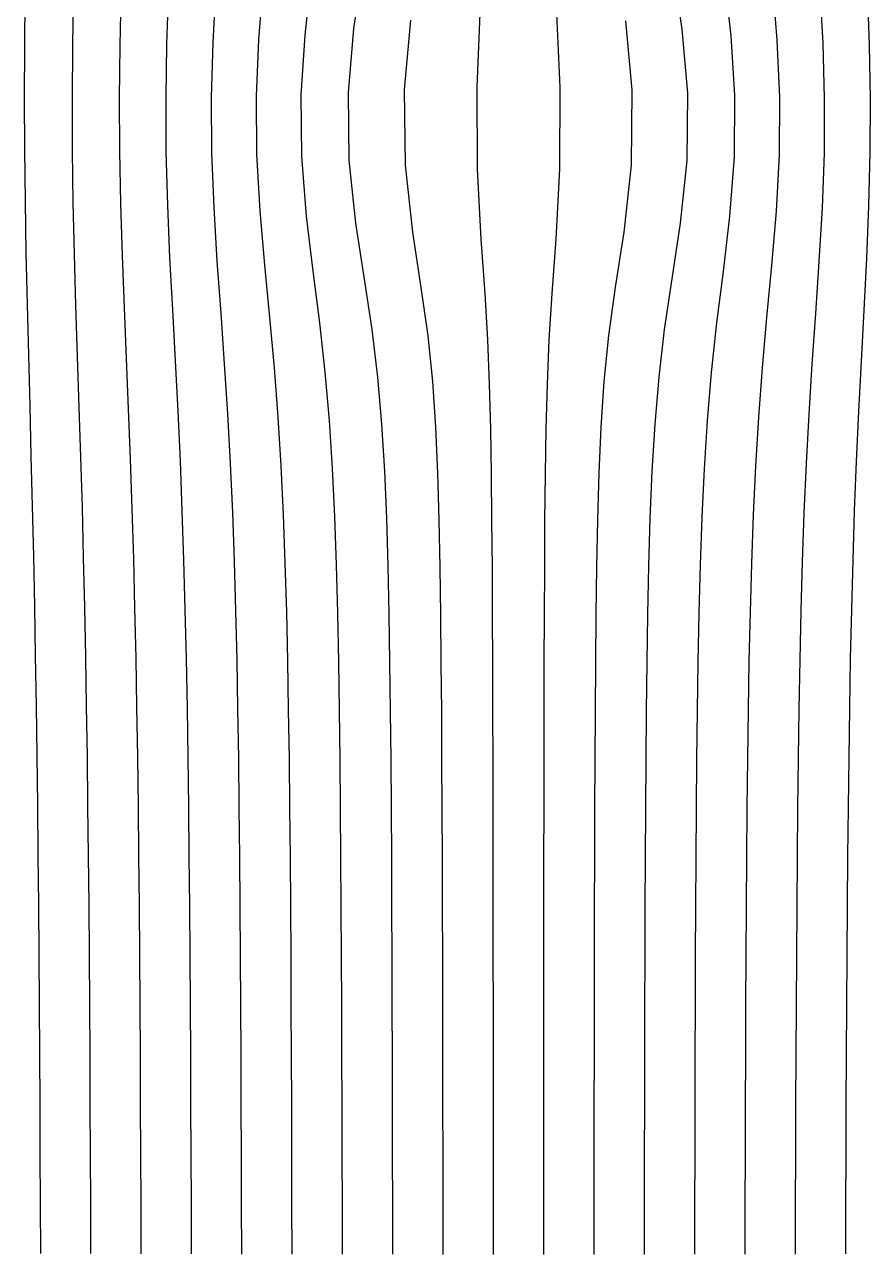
# Model space of a CAD drawing. Header units: metres. Extents: x -287 to 275, y -246 to 245.
# Drawn here: x -286.8 to -202.4, y -245.7 to -122.9 of the extents above; entities that cross this region are included whole.
import ezdxf

# ---------------------------------------------------------------- set-up
doc = ezdxf.new("R2010")
doc.units = ezdxf.units.M

msp = doc.modelspace()

# ---------------------------------------------------------------- linework, layer by layer
for p, q in [((-253.94748, -123.3129, -688.13684), (-253.11389, -117.62079, -689.1531)), ((-221.18756, -123.376495, -688.1847), (-222.0318, -117.693115, -689.1805)), ((-263.4359, -124.415924, -690.56525), (-263.01172, -118.944855, -690.8537)), ((-258.83182, -123.971466, -689.579), (-258.2071, -118.37955, -690.1233)), ((-216.31253, -124.042175, -689.6097), (-216.94489, -118.46271, -690.1415)), ((-211.70462, -124.49353, -690.5813), (-212.13638, -119.03668, -690.8621)), ((-286.79767, -125.12109, -692.2684), (-286.74405, -119.98538, -692.2868)), ((-282.01837, -125.07318, -692.12616), (-281.9377, -119.90271, -692.1565)), ((-277.28723, -124.998535, -691.9267), (-277.16577, -119.78125, -691.9776)), ((-272.61377, -124.882416, -691.639), (-272.43002, -119.60208, -691.72675)), ((-268.0024, -124.70102, -691.2123), (-267.72284, -119.33673, -691.3688)), ((-207.12854, -124.78598, -691.21814), (-207.41565, -119.43677, -691.36945)), ((-202.50537, -124.97464, -691.638), (-202.69601, -119.70972, -691.7218)), ((-248.91113, -129.42358, -685.04376), (-248.2804, -122.48389, -686.3331)), ((-241.65463, -129.15613, -682.9712), (-241.35223, -121.82147, -684.89075)), ((-233.37955, -129.16849, -683.01166), (-233.71484, -121.84244, -684.91754)), ((-226.17679, -129.45474, -685.12146), (-226.82431, -122.534546, -686.3877)), ((-254.50497, -129.73456, -687.4554), (-253.94748, -123.3129, -688.13684)), ((-220.62167, -129.77722, -687.51917), (-221.18756, -123.376495, -688.1847)), ((-286.81744, -130.27393, -692.2608), (-286.79767, -125.12109, -692.2684)), ((-282.05252, -130.26999, -692.1125), (-282.01837, -125.07318, -692.12616)), ((-277.34354, -130.25766, -691.9021), (-277.28723, -124.998535, -691.9267)), ((-272.70526, -130.23203, -691.5942), (-272.61377, -124.882416, -691.639)), ((-268.15054, -130.18484, -691.1281), (-268.0024, -124.70102, -691.2123)), ((-263.67563, -130.10208, -690.4008), (-263.4359, -124.415924, -690.56525)), ((-259.21262, -129.96127, -689.24554), (-258.83182, -123.971466, -689.579)), ((-215.92429, -130.01321, -689.28503), (-216.31253, -124.042175, -689.6097)), ((-211.45703, -130.16312, -690.42194), (-211.70462, -124.49353, -690.5813)), ((-206.9726, -130.25461, -691.13745), (-207.12854, -124.78598, -691.21814)), ((-202.40677, -130.30975, -691.596), (-202.50537, -124.97464, -691.638)), ((-259.1535, -136.10321, -689.29156), (-259.21262, -129.96127, -689.24554)), ((-254.42395, -136.46237, -687.54614), (-254.50497, -129.73456, -687.4554)), ((-248.81982, -136.93723, -685.21594), (-248.91113, -129.42358, -685.04376)), ((-241.6063, -137.34149, -683.23145), (-241.65463, -129.15613, -682.9712)), ((-233.41748, -137.3396, -683.27014), (-233.37955, -129.16849, -683.01166)), ((-226.25583, -136.93954, -685.291), (-226.17679, -129.45474, -685.12146)), ((-220.69003, -136.4783, -687.60864), (-220.62167, -129.77722, -687.51917)), ((-215.97162, -136.13425, -689.3312), (-215.92429, -130.01321, -689.28503)), ((-286.79855, -135.43228, -692.26556), (-286.81744, -130.27393, -692.2608)), ((-282.03204, -135.47537, -692.1183), (-282.05252, -130.26999, -692.1125)), ((-277.32077, -135.53064, -691.9095), (-277.34354, -130.25766, -691.9021)), ((-272.67877, -135.60489, -691.60425), (-272.70526, -130.23203, -691.5942)), ((-268.11804, -135.70978, -691.1432), (-268.15054, -130.18484, -691.1281)), ((-263.63297, -135.86523, -690.4257), (-263.67563, -130.10208, -690.4008)), ((-211.4891, -135.90955, -690.4477), (-211.45703, -130.16312, -690.42194)), ((-206.99588, -135.7651, -691.1537), (-206.9726, -130.25461, -691.13745)), ((-202.42542, -135.66934, -691.60754), (-202.40677, -130.30975, -691.596)), ((-286.74133, -140.58362, -692.2826), (-286.79855, -135.43228, -692.26556)), ((-281.95767, -140.66971, -692.1433), (-282.03204, -135.47537, -692.1183)), ((-277.2202, -140.78534, -691.94824), (-277.32077, -135.53064, -691.9095)), ((-272.5372, -140.94623, -691.6678), (-272.67877, -135.60489, -691.60425)), ((-267.91068, -141.17764, -691.25415), (-268.11804, -135.70978, -691.1432)), ((-263.3201, -141.51968, -690.6319), (-263.63297, -135.86523, -690.4257)), ((-258.68018, -142.02884, -689.6949), (-259.1535, -136.10321, -689.29156)), ((-216.42917, -142.04468, -689.72656), (-215.97162, -136.13425, -689.3312)), ((-211.78885, -141.55063, -690.6507), (-211.4891, -135.90955, -690.4477)), ((-207.1926, -141.22095, -691.2638), (-206.99588, -135.7651, -691.1537)), ((-202.55838, -140.99942, -691.6713), (-202.42542, -135.66934, -691.60754)), ((-253.75494, -142.7558, -688.34784), (-254.42395, -136.46237, -687.54614)), ((-248.0812, -143.64297, -686.69824), (-248.81982, -136.93723, -685.21594)), ((-241.25, -144.3388, -685.40515), (-241.6063, -137.34149, -683.23145)), ((-233.78314, -144.3308, -685.4293), (-233.41748, -137.3396, -683.27014)), ((-226.98666, -143.63055, -686.7487), (-226.25583, -136.93954, -685.291)), ((-221.3428, -142.75504, -688.3939), (-220.69003, -136.4783, -687.60864)), ((-286.6512, -145.71683, -692.3101), (-286.74133, -140.58362, -692.2826)), ((-281.83853, -145.83617, -692.18427), (-281.95767, -140.66971, -692.1433)), ((-277.05807, -145.99564, -692.01184), (-277.2202, -140.78534, -691.94824)), ((-272.31012, -146.21396, -691.7711), (-272.5372, -140.94623, -691.6678)), ((-202.77661, -146.25827, -691.7741), (-202.55838, -140.99942, -691.6713)), ((-267.58505, -146.51878, -691.4301), (-267.91068, -141.17764, -691.25415)), ((-262.84836, -146.94815, -690.94476), (-263.3201, -141.51968, -690.6319)), ((-258.0114, -147.54356, -690.26697), (-258.68018, -142.02884, -689.6949)), ((-217.08246, -147.55272, -690.28827), (-216.42917, -142.04468, -689.72656)), ((-212.2471, -146.97093, -690.95844), (-211.78885, -141.55063, -690.6507)), ((-207.5072, -146.55338, -691.4376), (-207.1926, -141.22095, -691.2638)), ((-252.8919, -148.31548, -689.38464), (-253.75494, -142.7558, -688.34784)), ((-222.19202, -148.31134, -689.4126), (-221.3428, -142.75504, -688.3939)), ((-247.22354, -149.1556, -688.4225), (-248.0812, -143.64297, -686.69824)), ((-240.8681, -149.75046, -687.7421), (-241.25, -144.3388, -685.40515)), ((-234.17801, -149.74417, -687.7541), (-233.78314, -144.3308, -685.4293)), ((-227.84116, -149.14423, -688.4497), (-226.98666, -143.63055, -686.7487)), ((-286.53702, -150.82455, -692.34534), (-286.6512, -145.71683, -692.3101)), ((-281.6891, -150.96466, -692.236), (-281.83853, -145.83617, -692.18427)), ((-276.85846, -151.14795, -692.0906), (-277.05807, -145.99564, -692.01184)), ((-272.03903, -151.391, -691.895), (-272.31012, -146.21396, -691.7711)), ((-267.2137, -151.71541, -691.63135), (-267.58505, -146.51878, -691.4301)), ((-262.34418, -152.14496, -691.2796), (-262.84836, -146.94815, -690.94476)), ((-212.73953, -152.16376, -691.2885), (-212.2471, -146.97093, -690.95844)), ((-207.86841, -151.74431, -691.6365), (-207.5072, -146.55338, -691.4376)), ((-203.03928, -151.42868, -691.897), (-202.77661, -146.25827, -691.7741)), ((-257.35645, -152.69418, -690.82764), (-258.0114, -147.54356, -690.26697)), ((-252.1336, -153.33876, -690.2956), (-252.8919, -148.31548, -689.38464)), ((-222.94092, -153.3375, -690.31085), (-222.19202, -148.31134, -689.4126)), ((-217.72513, -152.70226, -690.84045), (-217.08246, -147.55272, -690.28827)), ((-246.55045, -153.9692, -689.77466), (-247.22354, -149.1556, -688.4225)), ((-228.51309, -153.9634, -689.78815), (-227.84116, -149.14423, -688.4497)), ((-286.4088, -155.90373, -692.3851), (-286.53702, -150.82455, -692.34534)), ((-240.5903, -154.37842, -689.4374), (-240.8681, -149.75046, -687.7421)), ((-234.46408, -154.37524, -689.44293), (-234.17801, -149.74417, -687.7541)), ((-281.52475, -156.05247, -692.2932), (-281.6891, -150.96466, -692.236)), ((-276.64542, -156.24155, -692.1748), (-276.85846, -151.14795, -692.0906)), ((-271.76117, -156.4829, -692.02216), (-272.03903, -151.391, -691.895)), ((-266.85324, -156.78937, -691.8268), (-267.2137, -151.71541, -691.63135)), ((-261.88806, -157.17035, -691.5825), (-262.34418, -152.14496, -691.2796)), ((-213.18619, -157.1875, -691.5878), (-212.73953, -152.16376, -691.2885)), ((-208.22018, -156.81471, -691.8299), (-207.86841, -151.74431, -691.6365)), ((-203.3096, -156.51573, -692.0232), (-203.03928, -151.42868, -691.897)), ((-256.81354, -157.62149, -691.2922), (-257.35645, -152.69418, -690.82764)), ((-251.56418, -158.107, -690.97894), (-252.1336, -153.33876, -690.2956)), ((-223.504, -158.10934, -690.98694), (-222.94092, -153.3375, -690.31085)), ((-218.25903, -157.63052, -691.2994), (-217.72513, -152.70226, -690.84045)), ((-246.09024, -158.54297, -690.69763), (-246.55045, -153.9692, -689.77466)), ((-240.41074, -158.80844, -690.527), (-240.5903, -154.37842, -689.4374)), ((-234.64716, -158.80745, -690.52954), (-234.46408, -154.37524, -689.44293)), ((-228.97208, -158.54178, -690.70416), (-228.51309, -153.9634, -689.78815)), ((-286.27582, -160.95511, -692.42645), (-286.4088, -155.90373, -692.3851)), ((-281.3587, -161.1027, -692.3511), (-281.52475, -156.05247, -692.2932)), ((-276.4373, -161.28447, -692.2572), (-276.64542, -156.24155, -692.1748)), ((-271.5014, -161.5075, -692.1411), (-271.76117, -156.4829, -692.02216)), ((-266.53415, -161.77728, -691.9998), (-266.85324, -156.78937, -691.8268)), ((-208.53207, -161.8003, -692.00134), (-208.22018, -156.81471, -691.8299)), ((-203.56287, -161.53679, -692.14136), (-203.3096, -156.51573, -692.0232)), ((-261.5103, -162.0937, -691.8333), (-261.88806, -157.17035, -691.5825)), ((-256.397, -162.44437, -691.6482), (-256.81354, -157.62149, -691.2922)), ((-251.16101, -162.79625, -691.4621), (-251.56418, -158.107, -690.97894)), ((-223.9024, -162.80121, -691.4661), (-223.504, -158.10934, -690.98694)), ((-218.66885, -162.45448, -691.652), (-218.25903, -157.63052, -691.2994)), ((-213.55652, -162.11014, -691.8361), (-213.18619, -157.1875, -691.5878)), ((-245.78632, -163.09259, -691.3054), (-246.09024, -158.54297, -690.69763)), ((-240.29645, -163.26517, -691.2147), (-240.41074, -158.80844, -690.527)), ((-234.76178, -163.26544, -691.21594), (-234.64716, -158.80745, -690.52954)), ((-229.27411, -163.09425, -691.3086), (-228.97208, -158.54178, -690.70416)), ((-286.14526, -165.982, -692.46704), (-286.27582, -160.95511, -692.42645)), ((-281.20023, -166.12169, -692.4063), (-281.3587, -161.1027, -692.3511)), ((-276.2455, -166.28842, -692.3331), (-276.4373, -161.28447, -692.2572)), ((-271.27194, -166.48537, -692.24615), (-271.5014, -161.5075, -692.1411)), ((-266.26624, -166.7132, -692.14496), (-266.53415, -161.77728, -691.9998)), ((-208.79407, -166.73444, -692.1455), (-208.53207, -161.8003, -692.00134)), ((-203.78677, -166.51187, -692.2458), (-203.56287, -161.53679, -692.14136)), ((-261.2111, -166.96724, -692.0317), (-261.5103, -162.0937, -691.8333)), ((-256.08722, -167.23375, -691.91254), (-256.397, -162.44437, -691.6482)), ((-250.87903, -167.48701, -691.79926), (-251.16101, -162.79625, -691.4621)), ((-245.5841, -167.69043, -691.7083), (-245.78632, -163.09259, -691.3054)), ((-229.47375, -167.69362, -691.70984), (-229.27411, -163.09425, -691.3086)), ((-224.18036, -167.49345, -691.8012), (-223.9024, -162.80121, -691.4661)), ((-218.97339, -167.24454, -691.9144), (-218.66885, -162.45448, -691.652)), ((-213.84988, -166.98311, -692.033), (-213.55652, -162.11014, -691.8361)), ((-240.22205, -167.80534, -691.65735), (-240.29645, -163.26517, -691.2147)), ((-234.83481, -167.80626, -691.6579), (-234.76178, -163.26544, -691.21594)), ((-286.0221, -170.98886, -692.50543), (-286.14526, -165.982, -692.46704)), ((-281.0548, -171.11684, -692.45703), (-281.20023, -166.12169, -692.4063)), ((-276.07535, -171.26503, -692.4005), (-276.2455, -166.28842, -692.3331)), ((-271.0762, -171.43411, -692.3357), (-271.27194, -166.48537, -692.24615)), ((-266.0477, -171.62218, -692.26324), (-266.26624, -166.7132, -692.14496)), ((-209.00769, -171.64194, -692.2631), (-208.79407, -166.73444, -692.1455)), ((-203.97778, -171.45834, -692.33496), (-203.78677, -166.51187, -692.2458)), ((-260.97864, -171.82306, -692.1856), (-261.2111, -166.96724, -692.0317)), ((-255.85828, -172.0247, -692.10754), (-256.08722, -167.23375, -691.91254)), ((-250.68011, -172.20844, -692.0364), (-250.87903, -167.48701, -691.79926)), ((-245.44647, -172.35094, -691.98126), (-245.5841, -167.69043, -691.7083)), ((-240.172, -172.42981, -691.9511), (-240.22205, -167.80534, -691.65735)), ((-234.88257, -172.43106, -691.95135), (-234.83481, -167.80626, -691.6579)), ((-229.60858, -172.35489, -691.982), (-229.47375, -167.69362, -691.70984)), ((-224.37561, -172.21558, -692.03723), (-224.18036, -167.49345, -691.8012)), ((-219.19788, -172.03568, -692.10834), (-218.97339, -167.24454, -691.9144)), ((-214.07748, -171.83833, -692.18604), (-213.84988, -166.98311, -692.033)), ((-285.90903, -175.9804, -692.54065), (-286.0221, -170.98886, -692.50543)), ((-280.92493, -176.095, -692.50226), (-281.0548, -171.11684, -692.45703)), ((-275.92798, -176.22412, -692.4588), (-276.07535, -171.26503, -692.4005)), ((-270.91254, -176.3669, -692.4105), (-271.0762, -171.43411, -692.3357)), ((-265.87183, -176.5204, -692.35834), (-266.0477, -171.62218, -692.26324)), ((-260.79892, -176.67865, -692.30444), (-260.97864, -171.82306, -692.1856)), ((-209.17941, -176.53882, -692.35785), (-209.00769, -171.64194, -692.2631)), ((-204.13739, -176.38916, -692.4096), (-203.97778, -171.45834, -692.33496)), ((-255.68817, -176.83195, -692.25214), (-255.85828, -172.0247, -692.10754)), ((-250.53741, -176.96718, -692.206), (-250.68011, -172.20844, -692.0364)), ((-245.35019, -177.0694, -692.17126), (-245.44647, -172.35094, -691.98126)), ((-240.13715, -177.1252, -692.1525), (-240.172, -172.42981, -691.9511)), ((-234.9148, -177.12657, -692.1526), (-234.88257, -172.43106, -691.95135)), ((-229.7019, -177.07362, -692.1715), (-229.60858, -172.35489, -691.982)), ((-224.51492, -176.97453, -692.2063), (-224.37561, -172.21558, -692.03723)), ((-219.36417, -176.84276, -692.25226), (-219.19788, -172.03568, -692.10834)), ((-214.25311, -176.69319, -692.3043), (-214.07748, -171.83833, -692.18604)), ((-285.80737, -180.96086, -692.5723), (-285.90903, -175.9804, -692.54065)), ((-280.81094, -181.06197, -692.542), (-280.92493, -176.095, -692.50226)), ((-275.80222, -181.17303, -692.50854), (-275.92798, -176.22412, -692.4588)), ((-270.777, -181.29257, -692.47235), (-270.91254, -176.3669, -692.4105)), ((-265.73083, -181.41743, -692.43445), (-265.87183, -176.5204, -692.35834)), ((-260.65952, -181.5424, -692.3964), (-260.79892, -176.67865, -692.30444)), ((-214.38889, -181.55615, -692.396), (-214.25311, -176.69319, -692.3043)), ((-209.31674, -181.43459, -692.4337), (-209.17941, -176.53882, -692.35785)), ((-204.26935, -181.3131, -692.4713), (-204.13739, -176.38916, -692.4096)), ((-255.56027, -181.66008, -692.36053), (-255.68817, -176.83195, -692.25214)), ((-250.43289, -181.76129, -692.3297), (-250.53741, -176.96718, -692.206)), ((-245.28094, -181.83638, -692.307), (-245.35019, -177.0694, -692.17126)), ((-240.11203, -181.877, -692.29486), (-240.13715, -177.1252, -692.1525)), ((-234.93707, -181.87839, -692.29486), (-234.9148, -177.12657, -692.1526)), ((-229.76822, -181.8406, -692.307), (-229.7019, -177.07362, -692.1715)), ((-224.61621, -181.76854, -692.3297), (-224.51492, -176.97453, -692.2063)), ((-219.48865, -181.6705, -692.36035), (-219.36417, -176.84276, -692.25226)), ((-285.7171, -185.9338, -692.6004), (-285.80737, -180.96086, -692.5723)), ((-280.71204, -186.02214, -692.5764), (-280.81094, -181.06197, -692.542)), ((-275.69577, -186.11703, -692.5506), (-275.80222, -181.17303, -692.50854)), ((-270.66528, -186.21678, -692.5233), (-270.777, -181.29257, -692.47235)), ((-265.6177, -186.31844, -692.4954), (-265.73083, -181.41743, -692.43445)), ((-260.55057, -186.41772, -692.4681), (-260.65952, -181.5424, -692.3964)), ((-214.49463, -186.43063, -692.4675), (-214.38889, -181.55615, -692.396)), ((-209.42667, -186.33437, -692.49457), (-209.31674, -181.43459, -692.4337)), ((-204.37796, -186.23569, -692.5222), (-204.26935, -181.3131, -692.4713)), ((-255.46274, -186.50914, -692.443), (-255.56027, -181.66008, -692.36053)), ((-250.3548, -186.58623, -692.4218), (-250.43289, -181.76129, -692.3297)), ((-245.22986, -186.6426, -692.40643), (-245.28094, -181.83638, -692.307)), ((-240.09341, -186.67293, -692.39825), (-240.11203, -181.877, -692.29486)), ((-234.95291, -186.6743, -692.39825), (-234.93707, -181.87839, -692.29486)), ((-229.8164, -186.64671, -692.4063), (-229.76822, -181.8406, -692.307)), ((-224.69131, -186.5932, -692.4216), (-224.61621, -181.76854, -692.3297)), ((-219.58304, -186.51904, -692.4426), (-219.48865, -181.6705, -692.36035)), ((-285.6377, -190.90202, -692.62506), (-285.7171, -185.9338, -692.6004)), ((-280.6268, -190.97874, -692.6061), (-280.71204, -186.02214, -692.5764)), ((-275.60593, -191.05956, -692.586), (-275.69577, -186.11703, -692.5506)), ((-270.57312, -191.14279, -692.56525), (-270.66528, -186.21678, -692.5233)), ((-265.52643, -191.22588, -692.5445), (-265.6177, -186.31844, -692.4954)), ((-260.46463, -191.30544, -692.52454), (-260.55057, -186.41772, -692.4681)), ((-255.38727, -191.37732, -692.50653), (-255.46274, -186.50914, -692.443)), ((-219.65567, -191.38666, -692.5061), (-219.58304, -186.51904, -692.4426)), ((-214.57773, -191.3175, -692.5239), (-214.49463, -186.43063, -692.4675)), ((-209.51508, -191.24066, -692.54364), (-209.42667, -186.33437, -692.49457)), ((-204.46738, -191.16026, -692.56415), (-204.37796, -186.23569, -692.5222)), ((-250.29529, -191.43703, -692.49164), (-250.3548, -186.58623, -692.4218)), ((-245.19128, -191.48021, -692.4809), (-245.22986, -186.6426, -692.40643)), ((-240.07928, -191.50342, -692.4753), (-240.09341, -186.67293, -692.39825)), ((-234.96439, -191.50471, -692.4752), (-234.95291, -186.6743, -692.39825)), ((-229.85226, -191.48415, -692.4808), (-229.8164, -186.64671, -692.4063)), ((-224.74802, -191.44363, -692.49133), (-224.69131, -186.5932, -692.4216)), ((-285.56824, -195.8676, -692.64667), (-285.6377, -190.90202, -692.62506)), ((-280.5535, -195.93404, -692.63153), (-280.6268, -190.97874, -692.6061)), ((-275.53018, -196.00282, -692.61584), (-275.60593, -191.05956, -692.586)), ((-270.49686, -196.07245, -692.59985), (-270.57312, -191.14279, -692.56525)), ((-265.4524, -196.14075, -692.5842), (-265.52643, -191.22588, -692.5445)), ((-260.3961, -196.20506, -692.56946), (-260.46463, -191.30544, -692.52454)), ((-255.328, -196.2623, -692.5563), (-255.38727, -191.37732, -692.50653)), ((-250.24915, -196.30927, -692.54553), (-250.29529, -191.43703, -692.49164)), ((-224.7916, -196.31549, -692.5452), (-224.74802, -191.44363, -692.49133)), ((-219.71231, -196.27103, -692.5558), (-219.65567, -191.38666, -692.5061)), ((-214.64365, -196.2163, -692.5688), (-214.57773, -191.3175, -692.5239)), ((-209.58658, -196.15446, -692.5834), (-209.51508, -191.24066, -692.54364)), ((-204.5411, -196.0886, -692.5989), (-204.46738, -191.16026, -692.56415)), ((-245.16156, -196.34296, -692.5379), (-245.19128, -191.48021, -692.4809)), ((-240.0682, -196.36105, -692.5339), (-240.07928, -191.50342, -692.4753)), ((-234.97287, -196.3623, -692.5338), (-234.96439, -191.50471, -692.4752)), ((-229.87943, -196.34668, -692.53766), (-229.85226, -191.48415, -692.4808)), ((-285.5076, -200.83202, -692.66547), (-285.56824, -195.8676, -692.64667)), ((-280.49057, -200.88953, -692.6534), (-280.5535, -195.93404, -692.63153)), ((-275.4662, -200.94817, -692.641), (-275.53018, -196.00282, -692.61584)), ((-270.4335, -201.00662, -692.6286), (-270.49686, -196.07245, -692.59985)), ((-265.39178, -201.06313, -692.61664), (-265.4524, -196.14075, -692.5842)), ((-260.34082, -201.1156, -692.6055), (-260.3961, -196.20506, -692.56946)), ((-255.28085, -201.16173, -692.5957), (-255.328, -196.2623, -692.5563)), ((-250.21274, -201.19922, -692.5878), (-250.24915, -196.30927, -692.54553)), ((-245.13821, -201.22595, -692.5822), (-245.16156, -196.34296, -692.5379)), ((-240.05945, -201.24033, -692.5793), (-240.0682, -196.36105, -692.5339)), ((-234.97925, -201.24149, -692.5792), (-234.97287, -196.3623, -692.5338)), ((-229.90036, -201.22943, -692.58203), (-229.87943, -196.34668, -692.53766)), ((-224.82556, -201.20503, -692.58746), (-224.7916, -196.31549, -692.5452)), ((-219.75708, -201.16986, -692.5953), (-219.71231, -196.27103, -692.5558)), ((-214.6965, -201.12602, -692.60486), (-214.64365, -196.2163, -692.5688)), ((-209.6448, -201.07582, -692.61584), (-209.58658, -196.15446, -692.5834)), ((-204.6022, -201.02155, -692.6276), (-204.5411, -196.0886, -692.5989)), ((-285.45474, -205.79639, -692.6819), (-285.5076, -200.83202, -692.66547)), ((-280.43652, -205.84618, -692.6721), (-280.49057, -200.88953, -692.6534)), ((-275.41196, -205.8963, -692.6623), (-275.4662, -200.94817, -692.641)), ((-270.38055, -205.9456, -692.6526), (-270.4335, -201.00662, -692.6286)), ((-265.34186, -205.99268, -692.6433), (-265.39178, -201.06313, -692.61664)), ((-260.2958, -206.03586, -692.6348), (-260.34082, -201.1156, -692.6055)), ((-255.2428, -206.07349, -692.62744), (-255.28085, -201.16173, -692.5957)), ((-250.18362, -206.1038, -692.62146), (-250.21274, -201.19922, -692.5878)), ((-245.11954, -206.12532, -692.6173), (-245.13821, -201.22595, -692.5822)), ((-240.05237, -206.13692, -692.6151), (-240.05945, -201.24033, -692.5793)), ((-234.9841, -206.13802, -692.61505), (-234.97925, -201.24149, -692.5792)), ((-229.91678, -206.12857, -692.6171), (-229.90036, -201.22943, -692.58203)), ((-224.85248, -206.1092, -692.62115), (-224.82556, -201.20503, -692.58746)), ((-219.79288, -206.08104, -692.62695), (-219.75708, -201.16986, -692.5953)), ((-214.73932, -206.04556, -692.6342), (-214.6965, -201.12602, -692.60486)), ((-209.6926, -206.00444, -692.6426), (-209.6448, -201.07582, -692.61584)), ((-204.65308, -205.9594, -692.6517), (-204.6022, -201.02155, -692.6276)), ((-285.4087, -210.7614, -692.69617), (-285.45474, -205.79639, -692.6819)), ((-280.38992, -210.80458, -692.68823), (-280.43652, -205.84618, -692.6721)), ((-275.36584, -210.84756, -692.68036), (-275.41196, -205.8963, -692.6623)), ((-270.33603, -210.88937, -692.67267), (-270.38055, -205.9456, -692.6526)), ((-265.30032, -210.92885, -692.6654), (-265.34186, -205.99268, -692.6433)), ((-260.25876, -210.96474, -692.6588), (-260.2958, -206.03586, -692.6348)), ((-255.21176, -210.99571, -692.65314), (-255.2428, -206.07349, -692.62744)), ((-250.15997, -211.02054, -692.6486), (-250.18362, -206.1038, -692.62146)), ((-245.10446, -211.0381, -692.64545), (-245.11954, -206.12532, -692.6173)), ((-240.04654, -211.0476, -692.6438), (-240.05237, -206.13692, -692.6151)), ((-234.9878, -211.04863, -692.64374), (-234.9841, -206.13802, -692.61505)), ((-229.92981, -211.04114, -692.64526), (-229.91678, -206.12857, -692.6171)), ((-224.87402, -211.02557, -692.6483), (-224.85248, -206.1092, -692.62115)), ((-219.82187, -211.00275, -692.6527), (-219.79288, -206.08104, -692.62695)), ((-214.77435, -210.97372, -692.65826), (-214.73932, -206.04556, -692.6342)), ((-209.73212, -210.93976, -692.66473), (-209.6926, -206.00444, -692.6426)), ((-204.69565, -210.90215, -692.6718), (-204.65308, -205.9594, -692.6517)), ((-285.36844, -215.72751, -692.70856), (-285.4087, -210.7614, -692.69617)), ((-280.3497, -215.76506, -692.70215), (-280.38992, -210.80458, -692.68823)), ((-275.3264, -215.80208, -692.6958), (-275.36584, -210.84756, -692.68036)), ((-270.29837, -215.83769, -692.68964), (-270.33603, -210.88937, -692.67267)), ((-265.26556, -215.87105, -692.6839), (-265.30032, -210.92885, -692.6654)), ((-260.22803, -215.90111, -692.6787), (-260.25876, -210.96474, -692.6588)), ((-255.18616, -215.92688, -692.6743), (-255.21176, -210.99571, -692.65314)), ((-250.14056, -215.94743, -692.6708), (-250.15997, -211.02054, -692.6486)), ((-245.09207, -215.96193, -692.66833), (-245.10446, -211.0381, -692.64545)), ((-240.04172, -215.96982, -692.66705), (-240.04654, -211.0476, -692.6438)), ((-234.99072, -215.97076, -692.667), (-234.9878, -211.04863, -692.64374)), ((-229.94025, -215.96477, -692.66815), (-229.92981, -211.04114, -692.64526)), ((-224.89151, -215.95212, -692.67053), (-224.87402, -211.02557, -692.6483)), ((-219.84558, -215.93341, -692.6739), (-219.82187, -211.00275, -692.6527)), ((-214.80322, -215.90944, -692.6782), (-214.77435, -210.97372, -692.65826)), ((-209.76508, -215.88116, -692.6832), (-209.73212, -210.93976, -692.66473)), ((-204.73154, -215.84953, -692.68884), (-204.69565, -210.90215, -692.6718)), ((-285.33325, -220.69502, -692.7195), (-285.36844, -215.72751, -692.70856)), ((-280.31482, -220.72777, -692.7142), (-280.3497, -215.76506, -692.70215)), ((-275.29257, -220.75977, -692.709), (-275.3264, -215.80208, -692.6958)), ((-270.26636, -220.7903, -692.70404), (-270.29837, -215.83769, -692.68964)), ((-265.2362, -220.81863, -692.69946), (-265.26556, -215.87105, -692.6839)), ((-260.20224, -220.84404, -692.6954), (-260.22803, -215.90111, -692.6787)), ((-255.1648, -220.86568, -692.69183), (-255.18616, -215.92688, -692.6743)), ((-250.12439, -220.88286, -692.6891), (-250.14056, -215.94743, -692.6708)), ((-245.08173, -220.89497, -692.6872), (-245.09207, -215.96193, -692.66833)), ((-240.0376, -220.9016, -692.68616), (-240.04172, -215.96982, -692.66705)), ((-234.99298, -220.90247, -692.68616), (-234.99072, -215.97076, -692.667)), ((-229.94876, -220.8976, -692.687), (-229.94025, -215.96477, -692.66815)), ((-224.90588, -220.8872, -692.68884), (-224.89151, -215.95212, -692.67053)), ((-219.86517, -220.87173, -692.69147), (-219.84558, -215.93341, -692.6739)), ((-214.8273, -220.85178, -692.6949), (-214.80322, -215.90944, -692.6782)), ((-209.79276, -220.82803, -692.69885), (-209.76508, -215.88116, -692.6832)), ((-204.76196, -220.80127, -692.7033), (-204.73154, -215.84953, -692.68884)), ((-285.30237, -225.6641, -692.729), (-285.33325, -220.69502, -692.7195)), ((-280.28452, -225.69273, -692.7246), (-280.31482, -220.72777, -692.7142)), ((-275.26337, -225.7205, -692.7204), (-275.29257, -220.75977, -692.709)), ((-270.23892, -225.74681, -692.7164), (-270.26636, -220.7903, -692.70404)), ((-265.21124, -225.77107, -692.71265), (-265.2362, -220.81863, -692.69946)), ((-260.18045, -225.79268, -692.70935), (-260.20224, -220.84404, -692.6954)), ((-255.14685, -225.811, -692.70654), (-255.1648, -220.86568, -692.69183)), ((-250.11087, -225.82552, -692.70435), (-250.12439, -220.88286, -692.6891)), ((-245.07309, -225.83571, -692.7028), (-245.08173, -220.89497, -692.6872)), ((-240.03415, -225.84132, -692.702), (-240.0376, -220.9016, -692.68616)), ((-234.99478, -225.84213, -692.702), (-234.99298, -220.90247, -692.68616)), ((-229.95575, -225.83815, -692.7027), (-229.94876, -220.8976, -692.687)), ((-224.91776, -225.82954, -692.7041), (-224.90588, -220.8872, -692.68884)), ((-219.88147, -225.81664, -692.7062), (-219.86517, -220.87173, -692.69147)), ((-214.84744, -225.79987, -692.70886), (-214.8273, -220.85178, -692.6949)), ((-209.81616, -225.77979, -692.7121), (-209.79276, -220.82803, -692.69885)), ((-204.78787, -225.75699, -692.7157), (-204.76196, -220.80127, -692.7033)), ((-285.27524, -230.63477, -692.73737), (-285.30237, -225.6641, -692.729)), ((-280.25803, -230.65991, -692.7337), (-280.28452, -225.69273, -692.7246)), ((-275.2381, -230.68411, -692.7302), (-275.26337, -225.7205, -692.7204)), ((-270.21533, -230.70691, -692.7269), (-270.23892, -225.74681, -692.7164)), ((-265.1899, -230.7278, -692.7239), (-265.21124, -225.77107, -692.71265)), ((-260.1619, -230.7463, -692.72125), (-260.18045, -225.79268, -692.70935)), ((-255.13159, -230.76193, -692.719), (-255.14685, -225.811, -692.70654)), ((-250.0994, -230.77429, -692.7172), (-250.11087, -225.82552, -692.70435)), ((-224.92767, -230.77805, -692.717), (-224.91776, -225.82954, -692.7041)), ((-219.89517, -230.76717, -692.7186), (-219.88147, -225.81664, -692.7062)), ((-214.86453, -230.75298, -692.7208), (-214.84744, -225.79987, -692.70886)), ((-209.83606, -230.73589, -692.7234), (-209.81616, -225.77979, -692.7121)), ((-204.81006, -230.71637, -692.7263), (-204.78787, -225.75699, -692.7157)), ((-245.06573, -230.78297, -692.716), (-245.07309, -225.83571, -692.7028)), ((-240.03116, -230.78778, -692.71533), (-240.03415, -225.84132, -692.702)), ((-234.99622, -230.78853, -692.7153), (-234.99478, -225.84213, -692.702)), ((-229.96152, -230.78523, -692.7158), (-229.95575, -225.83815, -692.7027)), ((-285.25125, -235.60707, -692.7447), (-285.27524, -230.63477, -692.73737)), ((-280.23483, -235.62921, -692.7417), (-280.25803, -230.65991, -692.7337)), ((-275.21603, -235.65039, -692.7388), (-275.2381, -230.68411, -692.7302)), ((-270.1949, -235.67024, -692.736), (-270.21533, -230.70691, -692.7269)), ((-265.1715, -235.68834, -692.7336), (-265.1899, -230.7278, -692.7239)), ((-209.85312, -235.69588, -692.7331), (-209.83606, -230.73589, -692.7234)), ((-204.82922, -235.67905, -692.7355), (-204.81006, -230.71637, -692.7263)), ((-260.14597, -235.7043, -692.7314), (-260.1619, -230.7463, -692.72125)), ((-255.11856, -235.71774, -692.72955), (-255.13159, -230.76193, -692.719)), ((-250.08963, -235.72832, -692.7281), (-250.0994, -230.77429, -692.7172)), ((-245.05948, -235.7358, -692.7271), (-245.06573, -230.78297, -692.716)), ((-240.02853, -235.73993, -692.72656), (-240.03116, -230.78778, -692.71533)), ((-234.99738, -235.74062, -692.72656), (-234.99622, -230.78853, -692.7153)), ((-229.96637, -235.73788, -692.727), (-229.96152, -230.78523, -692.7158)), ((-224.93604, -235.73181, -692.7279), (-224.92767, -230.77805, -692.717)), ((-219.9068, -235.7226, -692.72925), (-219.89517, -230.76717, -692.7186)), ((-214.87906, -235.71051, -692.73096), (-214.86453, -230.75298, -692.7208)), ((-285.23007, -240.58093, -692.7512), (-285.25125, -235.60707, -692.7447)), ((-280.21442, -240.60052, -692.74866), (-280.23483, -235.62921, -692.7417)), ((-275.19675, -240.61916, -692.7462), (-275.21603, -235.65039, -692.7388)), ((-270.1771, -240.6365, -692.74396), (-270.1949, -235.67024, -692.736)), ((-265.15555, -240.65228, -692.7419), (-265.1715, -235.68834, -692.7336)), ((-260.13223, -240.66612, -692.7401), (-260.14597, -235.7043, -692.7314)), ((-255.10736, -240.67775, -692.7386), (-255.11856, -235.71774, -692.72955)), ((-250.0812, -240.6869, -692.7374), (-250.08963, -235.72832, -692.7281)), ((-245.05402, -240.69334, -692.73663), (-245.05948, -235.7358, -692.7271)), ((-240.02628, -240.69693, -692.7362), (-240.02853, -235.73993, -692.72656)), ((-234.99829, -240.69759, -692.73615), (-234.99738, -235.74062, -692.72656)), ((-229.97043, -240.6953, -692.7365), (-229.96637, -235.73788, -692.727)), ((-224.94312, -240.69014, -692.73724), (-224.93604, -235.73181, -692.7279)), ((-219.91672, -240.68228, -692.73834), (-219.9068, -235.7226, -692.72925)), ((-214.89154, -240.6719, -692.73975), (-214.87906, -235.71051, -692.73096)), ((-209.86783, -240.65927, -692.74146), (-209.85312, -235.69588, -692.7331)), ((-204.8458, -240.6447, -692.74347), (-204.82922, -235.67905, -692.7355)), ((-285.21124, -245.55637, -692.757), (-285.23007, -240.58093, -692.7512)), ((-280.19638, -245.57375, -692.7548), (-280.21442, -240.60052, -692.74866)), ((-275.1798, -245.59018, -692.7528), (-275.19675, -240.61916, -692.7462)), ((-270.16156, -245.60544, -692.75085), (-270.1771, -240.6365, -692.74396)), ((-265.14166, -245.61923, -692.74915), (-265.15555, -240.65228, -692.7419)), ((-260.1203, -245.63132, -692.7477), (-260.13223, -240.66612, -692.7401)), ((-255.09766, -245.64143, -692.7464), (-255.10736, -240.67775, -692.7386)), ((-250.07388, -245.64938, -692.7454), (-250.0812, -240.6869, -692.7374)), ((-245.04935, -245.655, -692.74475), (-245.05402, -240.69334, -692.73663)), ((-240.02429, -245.65814, -692.7444), (-240.02628, -240.69693, -692.7362)), ((-234.99902, -245.65875, -692.7444), (-234.99829, -240.69759, -692.73615)), ((-229.97388, -245.65681, -692.7446), (-229.97043, -240.6953, -692.7365)), ((-224.94919, -245.65242, -692.74524), (-224.94312, -240.69014, -692.73724)), ((-219.92523, -245.64566, -692.74615), (-219.91672, -240.68228, -692.73834)), ((-214.90225, -245.6367, -692.7473), (-214.89154, -240.6719, -692.73975)), ((-209.88055, -245.62576, -692.7488), (-209.86783, -240.65927, -692.74146)), ((-204.86026, -245.61307, -692.7504), (-204.8458, -240.6447, -692.74347))]:
    msp.add_line(p, q)

doc.saveas('drawing.dxf')
